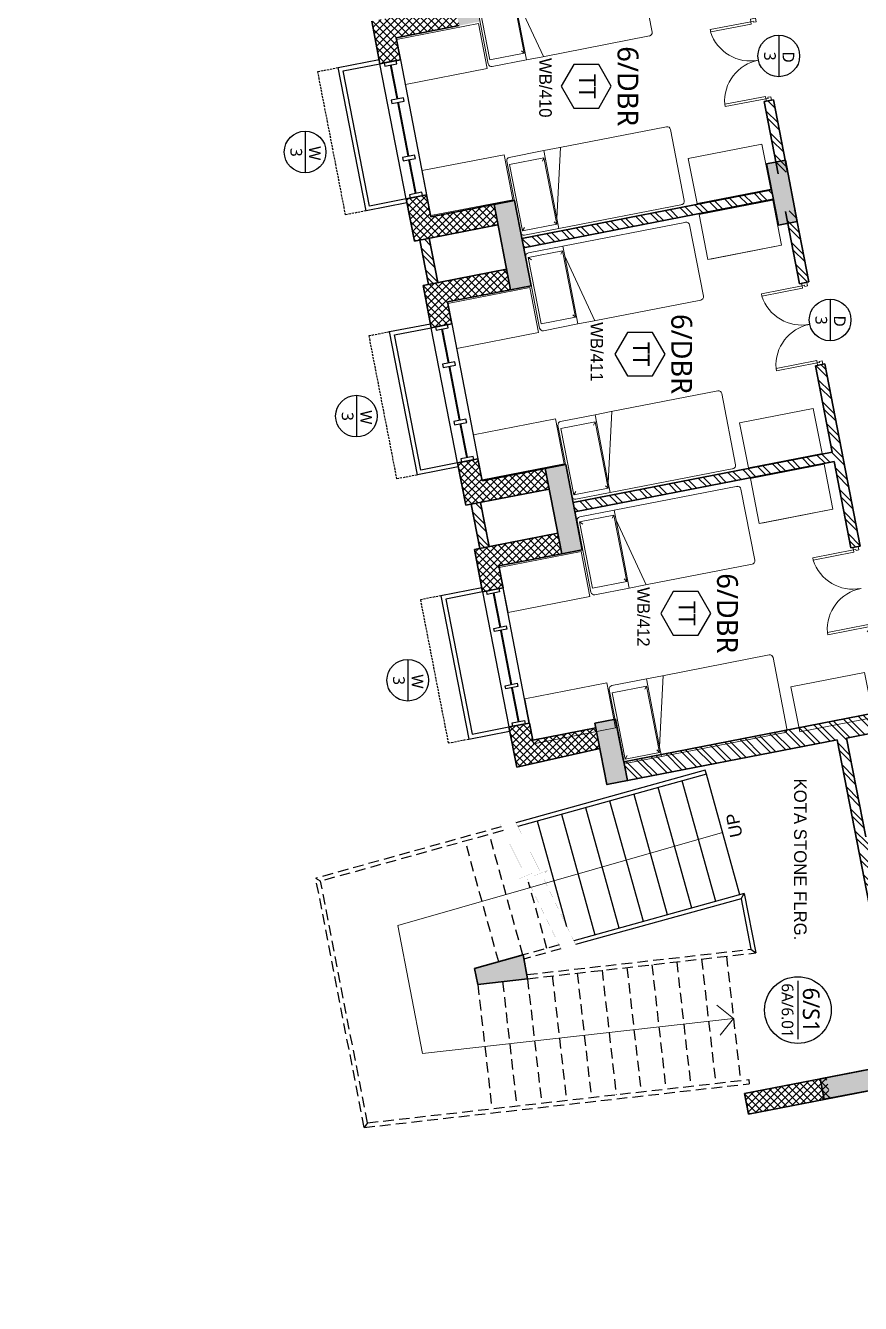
# Model space of a CAD drawing. Header units: millimetres. Extents: x -1127141 to 1597693, y -1835560 to -399335.
# Drawn here: x 1230036 to 1240046, y -523658 to -508340 of the extents above; entities that cross this region are included whole.
import ezdxf
from ezdxf.enums import TextEntityAlignment as Align

# ---------------------------------------------------------------- set-up
doc = ezdxf.new("R2010")
doc.units = ezdxf.units.MM
doc.header["$MEASUREMENT"] = 0
for name, pattern in [('DASHED2', [0.375, 0.25, -0.125]), ('HIDDEN', [0.375, 0.25, -0.125]), ('HIDDEN2', [4.7625, 3.175, -1.5875])]:
    doc.linetypes.add(name, pattern=pattern)
for name, color, linetype in [('A-Anno Tags', 6, 'Continuous'), ('A-Elevation', 4, 'Continuous'), ('A-Steps', 3, 'Continuous'), ('A-Wall Patt', 8, 'Continuous'), ('A-Window', 4, 'Continuous'), ('Anno_Frames', 7, 'Continuous'), ('Anno_Labels', 7, 'Continuous'), ('COLUMN', 5, 'Continuous'), ('Dimension', 32, 'Continuous'), ('S-Conc Patt', 9, 'Continuous')]:
    doc.layers.add(name, color=color, linetype=linetype)
for name, color, linetype, lineweight in [('A-Door', 4, 'Continuous', 9), ('A-Wall Sec', 1, 'Continuous', 30), ('frntr', 32, 'Continuous', 9), ('S-Concrete', 40, 'Continuous', 30), ('STAIR', 3, 'Continuous', 9), ('text', 7, 'Continuous', 9)]:
    doc.layers.add(name, color=color, linetype=linetype, lineweight=lineweight)
doc.styles.add('IIITD @ 100', font='trebuc.ttf', dxfattribs={"height": 210})
doc.styles.get("Standard").update_dxf_attribs({"font": 'trebuc.ttf'})
pattern_1 = [(315, (1514729.44, 119140.81), (106.066017, 106.066017), []), (315, (1514729.44, 119070.1), (106.066017, 106.066017), [])]
pattern_2 = [(315, (1445308.53, 119140.81), (44.194174, 44.194174), []), (45, (1445308.53, 119140.81), (-44.194174, 44.194174), [])]

# ---------------------------------------------------------------- blocks, each defined once
blk = doc.blocks.new('Win Hostel Double Room')
at = {"color": 4, "linetype": 'HIDDEN', "ltscale": 100}
blk.add_lwpolyline([(211887, -61786), (211839, -61541), (210122, -61875), (210169, -62120)], dxfattribs=at)
at = {"color": 5}
for points in [[(211982, -62277), (211887, -61786), (210169, -62120), (210265, -62611)], [(211933, -62287), (211848, -61845), (210228, -62160), (210314, -62602)]]:
    blk.add_lwpolyline(points, dxfattribs=at)
at = {"layer": 'A-Window', "color": 2, "lineweight": 40}
for p, q in [((211918, -62417), (211511, -62496)), ((210784, -62637), (210377, -62717)), ((211471, -62504), (210823, -62630))]:
    blk.add_line(p, q, dxfattribs=at)
at = {"layer": 'A-Window'}
for points in [[(211933, -62287), (210314, -62602)], [(211972, -62483), (211972, -62483), (211932, -62491), (211904, -62343), (211943, -62336), (211972, -62483)], [(210323, -62651), (210363, -62643), (210391, -62790), (210352, -62798), (210323, -62651)], [(210361, -62847), (211981, -62532)]]:
    blk.add_lwpolyline(points, dxfattribs=at)
for points in [[(211496, -62423), (211525, -62570), (211486, -62577), (211457, -62430)], [(210809, -62556), (210838, -62703), (210799, -62711), (210770, -62564)]]:
    blk.add_lwpolyline(points, close=True, dxfattribs=at)
blk = doc.blocks.new('*U29')
at = {"layer": 'A-Anno Tags'}
blk.add_lwpolyline([(-250, 0), (250, 0)], dxfattribs=at)
blk.add_circle((0, 0), 250, dxfattribs=at)
at = {"layer": 'Anno_Frames', "color": 7}
for tag, rotation, p in [('ENTITY', 359.7608, (15, 185)), ('ENTITYNO', 0.1757, (4, -36))]:
    blk.add_attdef(tag, text='', height=140, rotation=rotation, dxfattribs=at).set_placement(p, align=Align.TOP_CENTER)
blk = doc.blocks.new('Door 1000 plan')
at = {"layer": 'A-Door', "color": 5, "lineweight": 18}
for p, q in [((339, 572), (367, 577)), ((434, 84), (339, 572)), ((462, 90), (367, 577)), ((-528, 403), (-557, 398)), ((-462, -90), (-557, 398)), ((-434, -84), (-528, 403)), ((434, 84), (462, 90)), ((468, 61), (455, 59)), ((462, 26), (455, 59)), ((491, 95), (462, 90)), ((462, 90), (468, 61)), ((503, 34), (462, 26)), ((503, 34), (491, 95)), ((-491, -95), (-462, -90)), ((-479, -157), (-491, -95)), ((-479, -157), (-438, -149)), ((-434, -84), (-462, -90)), ((-462, -90), (-457, -118)), ((-457, -118), (-444, -116)), ((-438, -149), (-444, -116))]:
    blk.add_line(p, q, dxfattribs=at)
at = {"layer": 'A-Door', "lineweight": 18}
for centre, start, end in [((491, 95), 107.6998, 191), ((-491, -95), 11, 94.2984)]:
    blk.add_arc(centre, 500, start, end, dxfattribs=at)
blk = doc.blocks.new('Room Tag with Finish')
blk.add_lwpolyline([(0, 0), (-2.6, -1.5), (-2.6, -4.5), (0, -6), (2.6, -4.5), (2.6, -1.5)], close=True)
at = {"layer": 'Anno_Frames'}
blk.add_attdef('ROOM_NAME', text='', height=2.5, dxfattribs=at).set_placement((0, 0), align=Align.BOTTOM_CENTER)
blk.add_attdef('FF', text='', height=2, dxfattribs=at).set_placement((0, -1.85), align=Align.TOP_CENTER)
blk = doc.blocks.new('Starting Stair HOSTEL out')
at = {"layer": 'S-Conc Patt', "linetype": 'Continuous'}
blk.add_hatch(color=256, dxfattribs=at).paths.add_polyline_path([(926419, 139403), (926223, 139403), (926176, 138803), (926466, 138803)])
at = {"layer": 'A-Elevation', "linetype": 'HIDDEN2', "ltscale": 40}
for p, q in [((924800, 141067), (924433, 136435)), ((924847, 141017), (924483, 136431)), ((924800, 141067), (927843, 141067)), ((924847, 141017), (924800, 141067)), ((924847, 141017), (927797, 141017)), ((927797, 141017), (927842, 141067)), ((927975, 138753), (927797, 141017)), ((928024, 138766), (927843, 141067)), ((926176, 138803), (925958, 136059)), ((926226, 138803), (926012, 136109)), ((926452, 138342), (926416, 138803)), ((926501, 138355), (926466, 138803)), ((924483, 136431), (924433, 136435))]:
    blk.add_line(p, q, dxfattribs=at)
at = {"layer": 'A-Elevation'}
for p, q in [((928173, 136232), (927989, 138570)), ((928223, 136236), (928038, 138584)), ((926682, 136059), (926516, 138173)), ((926628, 136109), (926467, 138160)), ((928173, 136232), (928223, 136236)), ((926012, 136109), (925958, 136059)), ((926682, 136059), (925958, 136059)), ((926628, 136109), (926012, 136109)), ((926628, 136109), (926682, 136059))]:
    blk.add_line(p, q, dxfattribs=at)
at = {"layer": 'A-Steps', "linetype": 'DASHED2', "ltscale": 500}
for p, q in [((926223, 139403), (924728, 139521)), ((926200, 139104), (924704, 139222)), ((926441, 139104), (927936, 139222)), ((926176, 138805), (924681, 138923)), ((926465, 138805), (927960, 138923)), ((926152, 138506), (924657, 138624)), ((926488, 138506), (927312, 138571)), ((926128, 138207), (924633, 138325)), ((926105, 137908), (924609, 138026)), ((926081, 137609), (924586, 137727)), ((926057, 137309), (924562, 137428)), ((926034, 137010), (924538, 137129)), ((926010, 136711), (924515, 136830)), ((925986, 136412), (924491, 136531))]:
    blk.add_line(p, q, dxfattribs=at)
at = {"layer": 'A-Steps'}
for p, q in [((926698, 138221), (928007, 138325)), ((926536, 137908), (928031, 138026)), ((926560, 137609), (928055, 137727)), ((926583, 137309), (928079, 137428)), ((926607, 137010), (928102, 137129)), ((926631, 136711), (928126, 136830)), ((926654, 136412), (928150, 136531)), ((926678, 136113), (928173, 136232))]:
    blk.add_line(p, q, dxfattribs=at)
at = {"layer": 'S-Concrete', "linetype": 'Continuous'}
for p, q in [((926176, 138803), (926223, 139403)), ((926223, 139403), (926419, 139403)), ((926466, 138803), (926419, 139403)), ((926176, 138803), (926466, 138803))]:
    blk.add_line(p, q, dxfattribs=at)
at = {"layer": 'STAIR', "color": 5, "const_width": 1}
for points in [[(926431, 138337), (927356, 138583), (927405, 138511), (927368, 138681), (927422, 138600), (928058, 138775)], [(926431, 138150), (927356, 138396), (927405, 138325), (927368, 138495), (927422, 138414), (928058, 138589)]]:
    blk.add_lwpolyline(points, dxfattribs=at)
at = {"layer": 'text'}
for p, q in [((925535, 140210), (925239, 136472)), ((927098, 140210), (925535, 140210)), ((927450, 136174), (927098, 140210)), ((925239, 136472), (925073, 136666)), ((925239, 136472), (925433, 136637))]:
    blk.add_line(p, q, dxfattribs=at)
at = {"layer": 'text', "linetype": 'Continuous', "insert": (927363, 136096), "char_height": 150, "width": 495.15, "attachment_point": 1}
blk.add_mtext('{\\fArial|b0|i0|c0|p34;UP}', dxfattribs=at)
blk = doc.blocks.new('Door Tag')
blk.add_line((-3.5, 0), (3.5, 0))
blk.add_circle((0, 0), 4)
blk.add_attdef('DW_NAME', text='', height=2).set_placement((0, 0), align=Align.BOTTOM_CENTER)
blk.add_attdef('SHEET_NO', text='', height=1.4).set_placement((0.05, -0.54), align=Align.TOP_CENTER)
blk = doc.blocks.new('column 2.04')
at = {"layer": 'S-Conc Patt'}
h = blk.add_hatch(color=256, dxfattribs=at)
h.paths.add_polyline_path([(552592, -205173), (553328, -205030), (553376, -205276), (552640, -205419)])
h.paths.add_polyline_path([(536924, -208475), (536877, -208230), (537898, -208032), (537945, -208277)])
h.paths.add_polyline_path([(549587, -206014), (549540, -205769), (550561, -205570), (550608, -205816)])
h.paths.add_polyline_path([(546422, -206629), (546374, -206384), (547395, -206185), (547443, -206431)])
h.paths.add_polyline_path([(543256, -207245), (543208, -206999), (544229, -206801), (544277, -207046)])
h.paths.add_polyline_path([(540090, -207860), (540042, -207615), (541063, -207416), (541111, -207662)])
h.paths.add_polyline_path([(548002, -197857), (547954, -197611), (548975, -197413), (549023, -197658)])
h.paths.add_polyline_path([(544836, -198472), (544788, -198227), (545809, -198028), (545857, -198274)])
h.paths.add_polyline_path([(541670, -199086), (541622, -198840), (542643, -198642), (542691, -198887)])
h.paths.add_polyline_path([(532173, -200932), (532125, -200686), (533146, -200488), (533194, -200733)])
h.paths.add_polyline_path([(535338, -200316), (535291, -200071), (536312, -199872), (536359, -200118)])
h.paths.add_polyline_path([(538504, -199701), (538456, -199455), (539477, -199257), (539525, -199502)])
h.paths.add_polyline_path([(546627, -202993), (546670, -203219), (545934, -203362), (545890, -203136)])
h.paths.add_polyline_path([(546297, -201295), (546340, -201521), (545604, -201664), (545560, -201438)])
h.paths.add_polyline_path([(540295, -204224), (540339, -204449), (539603, -204592), (539559, -204367)])
h.paths.add_polyline_path([(539965, -202526), (540009, -202752), (539273, -202895), (539229, -202669)])
h.paths.add_polyline_path([(533943, -205458), (533986, -205684), (533250, -205827), (533206, -205601)])
h.paths.add_polyline_path([(533613, -203761), (533656, -203987), (532920, -204130), (532876, -203904)])
h.paths.add_polyline_path([(556903, -202717), (556760, -201981), (557005, -201933), (557148, -202669)])
h.paths.add_polyline_path([(529985, -212195), (529236, -212195), (529236, -211945), (529985, -211945)])
h.paths.add_polyline_path([(526890, -212195), (526140, -212195), (526140, -211945), (526890, -211945)])
h.paths.add_polyline_path([(523855, -212195), (523105, -212195), (523105, -211945), (523855, -211945)])
h.paths.add_polyline_path([(552816, -201790), (552227, -201905), (552271, -202131), (552860, -202016)])
h.paths.add_polyline_path([(556308, -199659), (556165, -198923), (556411, -198875), (556554, -199611)])
h.paths.add_polyline_path([(555569, -195856), (555426, -195120), (555671, -195072), (555815, -195808)])
h.paths.add_polyline_path([(551215, -195938), (551657, -195853), (551700, -196078), (551259, -196164)])
h.paths.add_polyline_path([(551805, -198400), (551719, -197959), (551945, -197915), (552031, -198356)])
h.paths.add_polyline_path([(553549, -195943), (553463, -195501), (553689, -195458), (553774, -195899)])
h.paths.add_polyline_path([(554331, -199967), (554245, -199525), (554471, -199482), (554557, -199923)])
h.paths.add_polyline_path([(554150, -197832), (553709, -197918), (553665, -197692), (554106, -197607)])
h.paths.add_polyline_path([(552331, -199901), (552417, -200343), (552191, -200387), (552106, -199945)])
h.paths.add_polyline_path([(527835, -199036), (527099, -199179), (527051, -198934), (527787, -198791)])
h.paths.add_polyline_path([(530005, -204696), (529890, -204107), (530116, -204064), (530230, -204653)])
h.paths.add_polyline_path([(529304, -206595), (528568, -206738), (528524, -206512), (529260, -206369)])
h.paths.add_polyline_path([(529884, -200146), (529148, -200289), (529100, -200043), (529837, -199900)])
h.paths.add_polyline_path([(528920, -212495), (528320, -212495), (528320, -212245), (528920, -212245)])
h.paths.add_polyline_path([(523855, -212495), (523105, -212495), (523105, -212245), (523855, -212245)])
h.paths.add_polyline_path([(531575, -212245), (532175, -212245), (532175, -212495), (531575, -212495)])
h.paths.add_polyline_path([(526890, -212495), (526140, -212495), (526140, -212245), (526890, -212245)])
h.paths.add_polyline_path([(528974, -204897), (528238, -205040), (528190, -204794), (528926, -204651)])
h.paths.add_polyline_path([(529982, -210085), (529246, -210228), (529198, -209982), (529935, -209839)])
h.paths.add_polyline_path([(529602, -198693), (528865, -198836), (528818, -198590), (529554, -198447)])
h.paths.add_polyline_path([(524292, -199725), (523556, -199868), (523509, -199622), (524245, -199479)])
h.paths.add_polyline_path([(525435, -205585), (524699, -205728), (524651, -205482), (525387, -205339)])
h.paths.add_polyline_path([(534665, -209174), (533855, -209332), (533807, -209086), (534617, -208929)])
h.paths.add_polyline_path([(523355, -205734), (523355, -206382), (523105, -206382), (523105, -205782)])
h.paths.add_polyline_path([(545171, -239386), (544421, -239386), (544421, -239136), (545171, -239136)])
h.paths.add_polyline_path([(545171, -234106), (544421, -234106), (544421, -233876), (545171, -233876)])
h.paths.add_polyline_path([(545171, -230576), (544421, -230576), (544421, -230326), (545171, -230326)])
h.paths.add_polyline_path([(545171, -235836), (544421, -235836), (544421, -235606), (545171, -235606)])
h.paths.add_polyline_path([(539911, -239386), (539161, -239386), (539161, -239136), (539911, -239136)])
h.paths.add_polyline_path([(539911, -234106), (539161, -234106), (539161, -233876), (539911, -233876)])
h.paths.add_polyline_path([(539911, -230576), (539161, -230576), (539161, -230326), (539911, -230326)])
h.paths.add_polyline_path([(539911, -235836), (539161, -235836), (539161, -235606), (539911, -235606)])
h.paths.add_polyline_path([(534651, -234106), (533901, -234106), (533901, -233876), (534651, -233876)])
h.paths.add_polyline_path([(529806, -228306), (529056, -228306), (529056, -228556), (529806, -228556)])
h.paths.add_polyline_path([(526140, -228306), (526890, -228306), (526890, -228556), (526140, -228556)])
h.paths.add_polyline_path([(523105, -228306), (523855, -228306), (523855, -228556), (523105, -228556)])
h.paths.add_polyline_path([(554556, -230576), (553956, -230576), (553956, -230326), (554556, -230326)])
h.paths.add_polyline_path([(529881, -230326), (529131, -230326), (529131, -230576), (529881, -230576)])
h.paths.add_polyline_path([(534651, -230576), (533901, -230576), (533901, -230326), (534651, -230326)])
h.paths.add_polyline_path([(550356, -230576), (549756, -230576), (549756, -230326), (550356, -230326)])
h.paths.add_polyline_path([(553956, -233876), (554556, -233876), (554556, -234106), (553956, -234106)])
h.paths.add_polyline_path([(550356, -234106), (549756, -234106), (549756, -233876), (550356, -233876)])
h.paths.add_polyline_path([(531681, -240346), (530931, -240346), (530931, -240096), (531681, -240096)])
h.paths.add_polyline_path([(523355, -235856), (523355, -235106), (523105, -235106), (523105, -235856)])
h.paths.add_polyline_path([(526276, -235856), (525526, -235856), (525526, -235606), (526276, -235606)])
h.paths.add_polyline_path([(531681, -241826), (530931, -241826), (530931, -241576), (531681, -241576)])
h.paths.add_polyline_path([(529881, -241826), (529131, -241826), (529131, -241576), (529881, -241576)])
h.paths.add_polyline_path([(529881, -235856), (529131, -235856), (529131, -235606), (529881, -235606)])
h.paths.add_polyline_path([(529881, -234106), (529131, -234106), (529131, -233876), (529881, -233876)])
h.paths.add_polyline_path([(530931, -236206), (530931, -235606), (531161, -235606), (531161, -236206)])
h.paths.add_polyline_path([(552121, -236056), (552121, -235606), (552351, -235606), (552351, -236056)])
h.paths.add_polyline_path([(549836, -235606), (550286, -235606), (550286, -235836), (549836, -235836)])
h.paths.add_polyline_path([(552121, -240096), (552121, -239646), (552351, -239646), (552351, -240096)])
h.paths.add_polyline_path([(549941, -240096), (549941, -239646), (550171, -239646), (550171, -240096)])
h.paths.add_polyline_path([(552351, -237966), (551901, -237966), (551901, -237736), (552351, -237736)])
h.paths.add_polyline_path([(549941, -238076), (549941, -237626), (550171, -237626), (550171, -238076)])
h.paths.add_polyline_path([(554141, -236206), (554141, -235606), (554371, -235606), (554371, -236206)])
h.paths.add_polyline_path([(534391, -240346), (534391, -239596), (534141, -239596), (534141, -240346)])
h.paths.add_polyline_path([(554121, -240095), (554121, -239495), (554371, -239495), (554371, -240095)])
h.paths.add_polyline_path([(523105, -228006), (523855, -228006), (523855, -228256), (523105, -228256)])
h.paths.add_polyline_path([(532175, -228256), (531575, -228256), (531575, -228006), (532175, -228006)])
h.paths.add_polyline_path([(528320, -217506), (528920, -217506), (528920, -217736), (528320, -217736)])
h.paths.add_polyline_path([(528920, -228256), (528320, -228256), (528320, -228006), (528920, -228006)])
h.paths.add_polyline_path([(528320, -222766), (528920, -222766), (528920, -222996), (528320, -222996)])
h.paths.add_polyline_path([(526890, -217736), (526290, -217736), (526290, -217506), (526890, -217506)])
h.paths.add_polyline_path([(526890, -222996), (526290, -222996), (526290, -222766), (526890, -222766)])
h.paths.add_polyline_path([(526140, -228006), (526890, -228006), (526890, -228256), (526140, -228256)])
h.paths.add_polyline_path([(526276, -241826), (525526, -241826), (525526, -241576), (526276, -241576)])
h.paths.add_polyline_path([(523355, -217321), (523355, -217921), (523105, -217921), (523105, -217321)])
h.paths.add_polyline_path([(523355, -222581), (523355, -223181), (523105, -223181), (523105, -222581)])
h.paths.add_polyline_path([(532175, -217320), (532175, -217920), (531925, -217920), (531925, -217320)])
h.paths.add_polyline_path([(532175, -222581), (532175, -223181), (531925, -223181), (531925, -222581)])
h.paths.add_polyline_path([(534371, -235606), (534371, -236356), (534141, -236356), (534141, -235606)])
edge = h.paths.add_edge_path()
edge.add_line((559891, -239386), (559141, -239386))
edge.add_line((559141, -239136), (559891, -239136))
edge.add_line((559141, -239386), (559141, -239136))
edge.add_line((559891, -234106), (559141, -234106))
edge.add_line((559141, -233876), (559891, -233876))
edge.add_line((559141, -234106), (559141, -233876))
edge.add_line((559891, -230576), (559141, -230576))
edge.add_line((559141, -230326), (559891, -230326))
edge.add_line((559141, -230576), (559141, -230326))
edge.add_line((559891, -235836), (559141, -235836))
edge.add_line((559141, -235606), (559891, -235606))
edge.add_line((559141, -235836), (559141, -235606))
h.paths.add_polyline_path([(570411, -234106), (569661, -234106), (569661, -233876), (570411, -233876)])
h.paths.add_polyline_path([(570411, -230576), (569661, -230576), (569661, -230326), (570411, -230326)])
h.paths.add_polyline_path([(570171, -235606), (570171, -236356), (569941, -236356), (569941, -235606)])
h.paths.add_polyline_path([(565151, -239386), (564401, -239386), (564401, -239136), (565151, -239136)])
h.paths.add_polyline_path([(565151, -234106), (564401, -234106), (564401, -233876), (565151, -233876)])
h.paths.add_polyline_path([(565151, -230576), (564401, -230576), (564401, -230326), (565151, -230326)])
h.paths.add_polyline_path([(565151, -235836), (564401, -235836), (564401, -235606), (565151, -235606)])
h.paths.add_polyline_path([(559891, -239386), (559141, -239386), (559141, -239136), (559891, -239136)], flags=17)
h.paths.add_polyline_path([(559891, -234106), (559141, -234106), (559141, -233876), (559891, -233876)], flags=17)
h.paths.add_polyline_path([(559891, -230576), (559141, -230576), (559141, -230326), (559891, -230326)], flags=17)
h.paths.add_polyline_path([(559891, -235836), (559141, -235836), (559141, -235606), (559891, -235606)], flags=17)
h.paths.add_polyline_path([(577576, -241181), (577576, -240581), (577326, -240581), (577326, -241181)])
h.paths.add_polyline_path([(577576, -230576), (576976, -230576), (576976, -230326), (577576, -230326)])
h.paths.add_polyline_path([(573376, -230576), (572776, -230576), (572776, -230326), (573376, -230326)])
h.paths.add_polyline_path([(577576, -234106), (576976, -234106), (576976, -233876), (577576, -233876)])
h.paths.add_polyline_path([(573376, -234106), (572776, -234106), (572776, -233876), (573376, -233876)])
h.paths.add_polyline_path([(577576, -236356), (577576, -235606), (577326, -235606), (577326, -236356)])
h.paths.add_polyline_path([(572626, -241181), (573376, -241181), (573376, -240931), (572626, -240931)])
h.paths.add_polyline_path([(573376, -236356), (573376, -235606), (573146, -235606), (573146, -236356)])
h.paths.add_polyline_path([(569921, -241181), (569921, -240431), (570171, -240431), (570171, -241181)])
at = {"layer": 'S-Concrete', "lineweight": 35}
for p, q in [((556903, -202717), (556760, -201981)), ((557005, -201933), (557148, -202669)), ((557148, -202669), (556903, -202717)), ((545890, -203136), (546627, -202993)), ((546627, -202993), (546670, -203219)), ((545890, -203136), (545934, -203362)), ((546670, -203219), (545934, -203362))]:
    blk.add_line(p, q, dxfattribs=at)
at = {"layer": 'S-Concrete'}
blk.add_lwpolyline([(552592, -205173), (553328, -205030), (553376, -205276), (552640, -205419)], close=True, dxfattribs=at)
at = {"layer": 'S-Concrete', "lineweight": 35}
for points in [[(549587, -206014), (549540, -205769), (550561, -205570), (550608, -205816), (549587, -206014)], [(546422, -206629), (546374, -206384), (547395, -206185), (547443, -206431), (546422, -206629)]]:
    blk.add_lwpolyline(points, dxfattribs=at)
blk = doc.blocks.new('A$C11CD41BF')
at = {"layer": 'frntr'}
for p, q in [((-40, 1920), (-40, 1500)), ((870, 1960), (0, 1960)), ((15, 1934), (50, 1900)), ((825, 1934), (15, 1934)), ((15, 1934), (15, 1514)), ((825, 1514), (825, 1934)), ((910, 1500), (910, 1920)), ((15, 1514), (50, 1540)), ((825, 1514), (790, 1540)), ((-40, 1500), (80, 1500)), ((-40, 1500), (-40, -9)), ((15, 1514), (825, 1514)), ((910, 1500), (80, 1500)), ((80, 1500), (910, 1295)), ((910, 1302), (910, 1500)), ((910, -1), (910, 1302)), ((0, -40), (870, -40))]:
    blk.add_line(p, q, dxfattribs=at)
for centre, start, end in [((0, 1920), 89.9896, 179.9896), ((0, 1920), 89.9896, 179.9896), ((870, 1920), 359.9896, 89.9896), ((0, 0), 179.9896, 269.9896), ((870, 0), 269.9896, 359.9896)]:
    blk.add_arc(centre, 40, start, end, dxfattribs=at)
blk = doc.blocks.new('furn')
at = {"layer": 'frntr'}
for p, q in [((343143, -236928), (343683, -236823)), ((343334, -237910), (343143, -236928)), ((343874, -237805), (343683, -236823)), ((342110, -237129), (341570, -237234)), ((341570, -237234), (341760, -238216)), ((342300, -238111), (342110, -237129)), ((343334, -237910), (343874, -237805)), ((341760, -238216), (342300, -238111)), ((344745, -239836), (344205, -239941)), ((344917, -240719), (344745, -239836)), ((344205, -239941), (344377, -240824)), ((341709, -240427), (342249, -240322)), ((342249, -240322), (342421, -241205)), ((341881, -241310), (341709, -240427)), ((342421, -241205), (342255, -240351)), ((344377, -240824), (344917, -240719)), ((342421, -241205), (341881, -241310))]:
    blk.add_line(p, q, dxfattribs=at)
at = {"layer": 'frntr', "xscale": -1, "rotation": 10.99999999940371}
blk.add_blockref('A$C11CD41BF', (344647, -239668), dxfattribs=at)
at = {"layer": 'frntr', "rotation": 10.99999999940366}
blk.add_blockref('A$C11CD41BF', (341775, -240233), dxfattribs=at)

msp = doc.modelspace()

# ---------------------------------------------------------------- hatches: boundary and pattern name
at = {"layer": 'A-Wall Patt'}
h = msp.add_hatch(dxfattribs=at)
h.set_pattern_fill('ANSI37', color=256, scale=500, style=0)
h.set_pattern_definition(pattern_2)
h.paths.add_polyline_path([(1236921.1, -517004.5), (1236873.4, -516759.1), (1236117.1, -516906.2), (1236077, -516700.2), (1235831.6, -516747.9), (1235924.9, -517227.6)])
h.paths.add_polyline_path([(1236465.7, -514671.2), (1236418, -514425.8), (1235416.6, -514620.4), (1235515.4, -515128.4), (1235515.4, -515128.4), (1235760.8, -515080.7), (1235709.7, -514818.1)])
h.paths.add_polyline_path([(1236315, -513895.7), (1236267.3, -513650.3), (1235511.3, -513797.2), (1235460.3, -513534.6), (1235214.9, -513582.4), (1235313.6, -514090.3)])
h.paths.add_polyline_path([(1235850.4, -511505.4), (1235802.7, -511260), (1234801.3, -511454.7), (1234900, -511962.7), (1234900, -511962.7), (1234900, -511962.7), (1234949.1, -511953.1), (1234949.1, -511953.1), (1235096.3, -511924.5), (1235096.4, -511924.5), (1235145.4, -511915), (1235094.4, -511652.4)])
h.paths.add_polyline_path([(1235699.6, -510730), (1235651.9, -510484.5), (1234895.9, -510631.5), (1234844.9, -510368.9), (1234795.8, -510378.4), (1234795.8, -510378.4), (1234648.6, -510407.1), (1234648.6, -510407.1), (1234599.5, -510416.6), (1234599.5, -510416.6), (1234599.5, -510416.6), (1234698.2, -510924.6)])
h.paths.add_polyline_path([(1235235, -508339.7), (1235187.3, -508094.3), (1234185.9, -508288.9), (1234284.7, -508796.9), (1234284.7, -508796.9), (1234284.7, -508796.9), (1234333.7, -508787.4), (1234333.7, -508787.4), (1234481, -508758.8), (1234481, -508758.8), (1234530.1, -508749.2), (1234479, -508486.6)])
h.paths.add_polyline_path([(1235084.3, -507564.2), (1235036.6, -507318.8), (1234280.6, -507465.7), (1234229.5, -507203.2), (1234180.5, -507212.7), (1234180.5, -507212.7), (1234033.2, -507241.3), (1234033.2, -507241.3), (1233984.1, -507250.9), (1233984.1, -507250.9), (1233984.1, -507250.9), (1234082.9, -507758.9)])
h = msp.add_hatch(dxfattribs=at)
h.set_pattern_fill('ANSI32', color=256, scale=400, style=0)
h.set_pattern_definition(pattern_1)
h.paths.add_polyline_path([(1239059.4, -510117.6), (1239172.3, -510095.7), (1239003.9, -509229.4), (1238891, -509251.3)])
h = msp.add_hatch(dxfattribs=at)
h.set_pattern_fill('ANSI32', color=256, scale=400, style=0)
h.set_pattern_definition(pattern_1)
h.paths.add_polyline_path([(1239000.7, -510421.9), (1238978.7, -510309), (1235985.6, -510890.8), (1236007.5, -511003.7)])
h = msp.add_hatch(dxfattribs=at)
h.set_pattern_fill('ANSI32', color=256, scale=400, style=0)
h.set_pattern_definition(pattern_1)
h.paths.add_polyline_path([(1239315.6, -511435.4), (1239428.4, -511413.5), (1239260, -510547.2), (1239147.2, -510569.2)])
h = msp.add_hatch(dxfattribs=at)
h.set_pattern_fill('ANSI32', color=256, scale=400, style=0)
h.set_pattern_definition([(315, (1308243.25, 112809.32), (106.066017, 106.066017), []), (315, (1308243.25, 112738.6), (106.066017, 106.066017), [])])
h.paths.add_polyline_path([(1234801.3, -511454.7), (1235802.7, -511260), (1235802.7, -511260), (1234978, -511420.3), (1234874.9, -510890.3), (1234762, -510912.2), (1234865.1, -511442.3), (1234801.3, -511454.7)])
h = msp.add_hatch(dxfattribs=at)
h.set_pattern_fill('ANSI32', color=256, scale=400, style=0)
h.set_pattern_definition([(315, (1239796.65, -513480.09), (106.066, 106.066), []), (315, (1239796.65, -513550.8), (106.066, 106.066), [])])
h.paths.add_polyline_path([(1239930.9, -514601.2), (1240043.8, -514579.3), (1239619.2, -512395.1), (1239506.4, -512417.1), (1239707.7, -513452.7), (1236600.9, -514056.6), (1236622.9, -514169.5), (1239729.6, -513565.6)])
h = msp.add_hatch(dxfattribs=at)
h.set_pattern_fill('ANSI32', color=256, scale=400, style=0)
h.set_pattern_definition([(315, (1445308.53, 119140.81), (106.066017, 106.066017), []), (315, (1445308.53, 119070.1), (106.066017, 106.066017), [])])
h.paths.add_polyline_path([(1235416.6, -514620.4), (1235593.3, -514586.1), (1235490.3, -514056), (1235377.4, -514077.9), (1235480.4, -514608), (1235416.6, -514620.4)])
h = msp.add_hatch(dxfattribs=at)
h.set_pattern_fill('ANSI32', color=256, scale=400, style=0)
h.set_pattern_definition([(315, (1309307.27, -107690.66), (106.066017, 106.066017), []), (315, (1309307.27, -107761.37), (106.066017, 106.066017), [])])
h.paths.add_polyline_path([(1240616.1, -516737.1), (1240572.2, -516511.3), (1240424.9, -516540), (1240468.8, -516765.7)])
h.paths.add_polyline_path([(1240720.7, -518061.7), (1240698.7, -517948.8), (1240109.8, -518063.2), (1240131.7, -518176.1)], flags=17)
h.paths.add_polyline_path([(1240376.3, -516289.7), (1240403, -516427.3), (1240404.4, -516427), (1240236, -515560.8), (1240210.2, -515565.8), (1240210.2, -515565.8), (1240148.9, -515577.7), (1240148.9, -515577.7), (1240123.1, -515582.7), (1240264.8, -516311.4)])
h.paths.add_polyline_path([(1240131.7, -518176.1), (1240130.8, -518171.1), (1239880, -516880.4), (1239767.1, -516902.3), (1240269.6, -519488.8), (1240971.5, -519352.4), (1240949.5, -519239.5), (1240360.6, -519354)])
h.paths.add_polyline_path([(1237207.1, -517165.4), (1237251, -517391.2), (1240243.1, -516809.9), (1240199.2, -516584.1)])
h = msp.add_hatch(dxfattribs=at)
h.set_pattern_fill('ANSI37', color=256, scale=500, style=0)
h.set_pattern_definition(pattern_2)
h.paths.add_polyline_path([(1246620.1, -519848.8), (1246572.4, -519603.4), (1243284.6, -520242.5), (1243332.4, -520487.9)])
h.paths.add_polyline_path([(1242743.4, -520602.3), (1242695.6, -520356.9), (1240227.1, -520836.8), (1240274.8, -521082.2)])
h.paths.add_polyline_path([(1239685.8, -521196.7), (1239638.1, -520951.3), (1238656.4, -521142.1), (1238704.1, -521387.5)])

# ---------------------------------------------------------------- linework, layer by layer
at = {"layer": 'A-Wall Sec'}
for p, q in [((1234284.7, -508796.9), (1234185.9, -508288.9)), ((1234478.4, -508486.8), (1235233, -508340.1)), ((1234479, -508486.6), (1234530.1, -508749.2)), ((1234530.1, -508749.2), (1234284.7, -508796.9)), ((1238891, -509251.3), (1239003.9, -509229.4)), ((1238891, -509251.3), (1239059.4, -510117.6)), ((1239003.9, -509229.4), (1239172.3, -510095.7)), ((1234844.9, -510368.9), (1234599.5, -510416.6)), ((1234895.9, -510631.5), (1234844.9, -510368.9)), ((1235985.6, -510890.8), (1238978.7, -510309)), ((1234599.5, -510416.6), (1234698.2, -510924.6)), ((1234895.3, -510631.6), (1235649.9, -510484.9)), ((1236007.5, -511003.7), (1239000.7, -510421.9)), ((1239147.2, -510569.2), (1239315.6, -511435.4)), ((1239260, -510547.2), (1239428.4, -511413.5)), ((1234698.2, -510924.6), (1235699.6, -510730)), ((1234762, -510912.2), (1234865.1, -511442.3)), ((1234874.9, -510890.3), (1234978, -511420.3)), ((1234801.3, -511454.7), (1235802.7, -511260)), ((1234900, -511962.7), (1234801.3, -511454.7)), ((1239315.6, -511435.4), (1239428.4, -511413.5)), ((1235093.7, -511652.5), (1235848.3, -511505.8)), ((1235094.4, -511652.4), (1235145.4, -511915)), ((1235145.4, -511915), (1234900, -511962.7)), ((1239506.4, -512417.1), (1239619.2, -512395.1)), ((1239506.4, -512417.1), (1239707.7, -513452.7)), ((1239619.2, -512395.1), (1240043.8, -514579.3)), ((1236600.9, -514056.6), (1239707, -513452.8)), ((1235460.3, -513534.6), (1235214.9, -513582.4)), ((1235214.9, -513582.4), (1235313.6, -514090.3)), ((1235511.3, -513797.2), (1235460.3, -513534.6)), ((1236622.9, -514169.5), (1239728.9, -513565.7)), ((1239729.6, -513565.6), (1239930.9, -514601.2)), ((1235512.7, -513797), (1236265.2, -513650.7)), ((1235313.6, -514090.3), (1236315, -513895.7)), ((1235490.3, -514056), (1235593.3, -514586.1)), ((1235377.4, -514077.9), (1235480.4, -514608)), ((1235416.6, -514620.4), (1236418, -514425.8)), ((1235515.4, -515128.4), (1235416.6, -514620.4)), ((1235711.1, -514817.9), (1236463.7, -514671.6)), ((1239930.9, -514601.2), (1240043.8, -514579.3)), ((1235709.7, -514818.1), (1235760.8, -515080.7)), ((1235760.8, -515080.7), (1235515.4, -515128.4)), ((1236117.1, -516906.2), (1236873.4, -516759.1)), ((1240269.6, -519488.8), (1239767.1, -516902.3)), ((1240109.8, -518063.2), (1239880, -516880.4)), ((1235924.9, -517227.6), (1236921.1, -517004.6)), ((1246572.4, -519603.4), (1238656.4, -521142.1)), ((1246620.1, -519848.8), (1238704.1, -521387.5)), ((1238656.4, -521142.1), (1238704.1, -521387.5))]:
    msp.add_line(p, q, dxfattribs=at)
at = {"layer": 'A-Wall Sec', "lineweight": 35}
for p, q in [((1240200.5, -516583.8), (1237207.1, -517165.4)), ((1236077, -516700.2), (1235831.6, -516747.9)), ((1235831.6, -516747.9), (1235924.9, -517227.6)), ((1236117.1, -516906.2), (1236077, -516700.2)), ((1239880, -516880.4), (1240243.1, -516809.9)), ((1237005.5, -517438.9), (1239767.1, -516902.3))]:
    msp.add_line(p, q, dxfattribs=at)

# ---------------------------------------------------------------- block references
at = {"xscale": -1, "rotation": 112.0000000063217}
for p in [(1238821.4, -508755.5), (1239436.7, -511921.3), (1240052.1, -515087)]:
    msp.add_blockref('Door 1000 plan', p, dxfattribs=at)
at = {"layer": 'A-Anno Tags', "xscale": 100, "yscale": 100, "zscale": 100, "rotation": 270.0000000000001}
for p in [(1237058, -509068.3), (1237702.6, -512277.7), (1238251.4, -515385.7)]:
    msp.add_blockref('Room Tag with Finish', p, dxfattribs=at).add_auto_attribs({'ROOM_NAME': '6/DBR', 'FF': 'TT'})
at = {"layer": 'A-Anno Tags'}
ref = msp.add_blockref('Door Tag', (1239295.7, -520141), dxfattribs=dict(at, xscale=100, yscale=100, zscale=100, rotation=270.0000000000001))
ref.add_attrib('DW_NAME', '6/S1', dxfattribs={"layer": 'Anno_Labels', "height": 200, "rotation": 270}).set_placement((1239295.7, -520141), align=Align.BOTTOM_CENTER)
ref.add_attrib('SHEET_NO', '6A/6.01', dxfattribs={"layer": 'Anno_Labels', "height": 140, "rotation": 270}).set_placement((1239241.4, -520146.3), align=Align.TOP_CENTER)
at = {"layer": 'A-Window', "xscale": -1, "rotation": 112.0000000063217}
for p in [(1097456.6, -337248.4), (1098072, -340414.1)]:
    msp.add_blockref('Win Hostel Double Room', p, dxfattribs=at)
at = {"layer": 'A-Window', "rotation": 90.00000000000001}
msp.add_blockref('Win Hostel Double Room', (1173228.7, -727061.8), dxfattribs=at)
at = {"layer": 'Anno_Frames', "rotation": 270.0000000000001}
for p, values in [((1239066.6, -508703.5), {'ENTITY': 'D', 'ENTITYNO': '3'}), ((1233387.7, -509855.9), {'ENTITY': 'W', 'ENTITYNO': '3'}), ((1239682, -511869.2), {'ENTITY': 'D', 'ENTITYNO': '3'}), ((1234003.1, -513021.6), {'ENTITY': 'W', 'ENTITYNO': '3'}), ((1234618.4, -516187.4), {'ENTITY': 'W', 'ENTITYNO': '3'})]:
    msp.add_blockref('*U29', p, dxfattribs=at).add_auto_attribs(values)
at = {"layer": 'COLUMN', "rotation": 270.0000000000001}
msp.add_blockref('column 2.04', (1442281.2, 35937.1), dxfattribs=at)
at = {"layer": 'Dimension', "xscale": -1, "rotation": 112.0000000063217}
for p in [(885954.7, -277510.9), (886570.8, -280676.5), (887186.1, -283842.3), (887801.5, -287008)]:
    msp.add_blockref('furn', p, dxfattribs=at)
at = {"layer": 'S-Concrete', "linetype": 'Continuous', "rotation": 101.0033765256603}
msp.add_blockref('Starting Stair HOSTEL out', (1549082.9, -1402421.8), dxfattribs=at)

# ---------------------------------------------------------------- texts
at = {"layer": 'A-Anno Tags', "char_height": 150, "attachment_point": 5, "rotation": 270, "style": 'IIITD @ 100'}
for s, insert, width in [('{\\fCentury Gothic|b0|i0|c0|p34;WB/410}', (1236268.3, -509085.4), 739.56), ('{\\fCentury Gothic|b0|i0|c0|p34;WB/411}', (1236884, -512251.1), 739.56), ('{\\fCentury Gothic|b0|i0|c0|p34;WB/412}', (1237442.9, -515427.8), 739.56), ('{\\fCentury Gothic|b0|i0|c0|p34;KOTA STONE FLRG.}', (1239324.2, -518335.6), 2092.677)]:
    msp.add_mtext(s, dxfattribs=dict(at, insert=insert, width=width))

doc.saveas('drawing.dxf')
